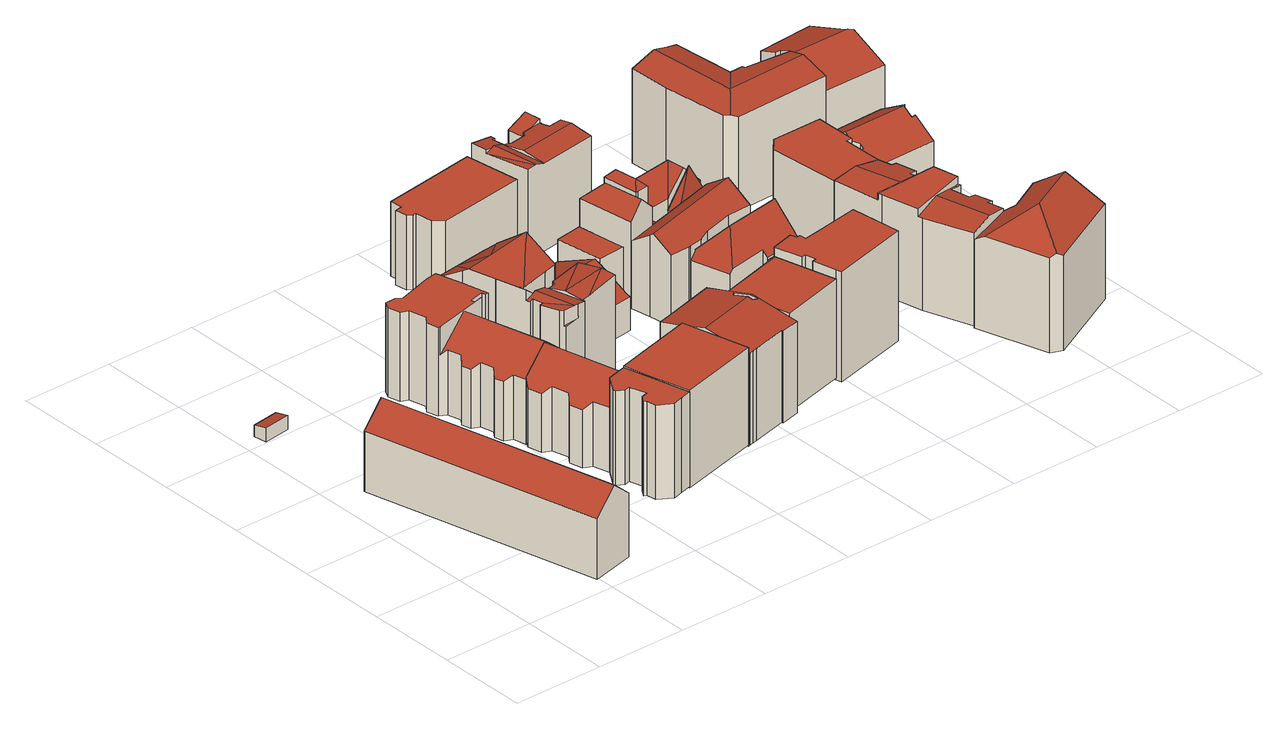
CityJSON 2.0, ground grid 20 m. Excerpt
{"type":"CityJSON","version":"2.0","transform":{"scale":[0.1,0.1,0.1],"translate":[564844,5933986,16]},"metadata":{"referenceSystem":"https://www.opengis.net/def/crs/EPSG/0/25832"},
"CityObjects":{
"building1":{"type":"Building","attributes":{"Gemeindeschluessel":"02100106","Geometrietyp2DReferenz":"3000","function":"31001_1010","roofType":"3100","measuredHeight":17.67,"storeysAboveGround":4},"address":[{"country":"Germany","locality":"Hamburg","thoroughfareNumber":"2b","thoroughfareName":"Neuer Steinweg","postcode":"20459"}],"geometry":[{"type":"Solid","lod":"2","boundaries":[[[[0,1,2,3,4]],[[5,6,7,8,9,10,11,12,13,14,15,16,1,0]],[[3,2,17,18]],[[4,3,18,19]],[[16,15,20,21]],[[15,14,22,20]],[[14,13,23,22]],[[13,12,24,23]],[[12,11,25,24]],[[11,10,26,25]],[[10,9,27,26]],[[9,8,28,27]],[[8,7,29,28]],[[7,6,30,29]],[[6,5,31,30]],[[5,0,4,19,31]],[[2,1,16,21,17]],[[21,20,22,23,24,25,26,27,28,29,30,31,19,18,17]]]],"semantics":{"surfaces":[{"type":"RoofSurface"},{"type":"WallSurface"},{"type":"GroundSurface"}],"values":[[0,0,1,1,1,1,1,1,1,1,1,1,1,1,1,1,1,2]]}}]},
"building2":{"type":"Building","attributes":{"Gemeindeschluessel":"02100106","Geometrietyp2DReferenz":"3000","function":"31001_3060","roofType":"2100","measuredHeight":2.96,"storeysAboveGround":1},"address":[{"country":"Germany","locality":"Hamburg","thoroughfareName":"Markusstraße","postcode":"20355"}],"geometry":[{"type":"Solid","lod":"2","boundaries":[[[[32,33,34,35]],[[36,37,38,39]],[[34,33,36,39]],[[33,32,37,36]],[[32,35,38,37]],[[35,34,39,38]]]],"semantics":{"surfaces":[{"type":"RoofSurface"},{"type":"GroundSurface"},{"type":"WallSurface"}],"values":[[0,1,2,2,2,2]]}}]},
"building3":{"type":"Building","attributes":{"Gemeindeschluessel":"02100106","Geometrietyp2DReferenz":"3000","function":"31001_1010","roofType":"1000","measuredHeight":20.44,"storeysAboveGround":7},"address":[{"country":"Germany","locality":"Hamburg","thoroughfareNumber":"17","thoroughfareName":"Markusstraße","postcode":"20459"}],"geometry":[{"type":"Solid","lod":"2","boundaries":[[[[40,41,42,43]],[[44,45,46,47]],[[48,49,50,51]],[[52,53,54,55]],[[53,56,57,54]],[[56,58,59,57]],[[58,60,61,59]],[[62,63,64,65]],[[44,49,48,66,60,58,56,53,52,67,41,40,63,62,45]],[[51,50,47,46,65,64,43,42,68,55,54,57,59,61,69]],[[61,60,66,69]],[[68,67,52,55]],[[69,66,48,51]],[[46,45,62,65]],[[50,49,44,47]],[[42,41,67,68]],[[64,63,40,43]]]],"semantics":{"surfaces":[{"type":"WallSurface"},{"type":"RoofSurface"},{"type":"GroundSurface"}],"values":[[0,0,0,0,0,0,0,0,1,2,0,0,0,0,0,0,0]]}}]},
"building4":{"type":"Building","attributes":{"Gemeindeschluessel":"02100106","Geometrietyp2DReferenz":"3000","function":"31001_1010","roofType":"3100","measuredHeight":18.59,"storeysAboveGround":4},"address":[{"country":"Germany","locality":"Hamburg","thoroughfareNumber":"15","thoroughfareName":"Markusstraße","postcode":"20355"}],"geometry":[{"type":"Solid","lod":"2","boundaries":[[[[70,71,72,73,74,75,76,77,78,79,80]],[[81,82,83,84,70,80]],[[72,71,85,86]],[[79,78,87,88]],[[78,77,89,87]],[[77,76,90,89]],[[76,75,91,90]],[[75,74,92,91]],[[74,73,93,92]],[[73,72,86,93]],[[84,83,94,95]],[[83,82,96,94]],[[82,81,97,96]],[[81,80,79,88,97]],[[71,70,84,95,85]],[[95,94,96,97,88,87,89,90,91,92,93,86,85]]]],"semantics":{"surfaces":[{"type":"RoofSurface"},{"type":"WallSurface"},{"type":"GroundSurface"}],"values":[[0,0,1,1,1,1,1,1,1,1,1,1,1,1,1,2]]}}]},
"building5":{"type":"Building","attributes":{"Gemeindeschluessel":"02100106","Geometrietyp2DReferenz":"3000","function":"31001_1010","roofType":"3100","measuredHeight":19.2,"storeysAboveGround":6},"address":[{"country":"Germany","locality":"Hamburg","thoroughfareNumber":"11","thoroughfareName":"Markusstraße","postcode":"20355"}],"geometry":[{"type":"Solid","lod":"2","boundaries":[[[[98,99,100,101,102,103,104,105,106,107,108,109,110,111,112,113,114,115,116,117]],[[118,119,120,121,122,123,124,125,126,127,128,129,130]],[[131,132,128,127]],[[133,134,135,136]],[[110,109,137,138]],[[109,108,139,137]],[[108,107,140,139]],[[107,106,141,140]],[[106,105,142,141]],[[105,104,143,142]],[[103,102,135,134]],[[101,100,144,145]],[[100,99,146,144]],[[99,98,147,146]],[[115,114,148,149]],[[114,113,150,148]],[[113,112,151,150]],[[112,111,152,151]],[[111,110,138,152]],[[126,125,153,154]],[[125,124,155,153]],[[124,123,156,155]],[[123,122,157,156]],[[122,121,158,157]],[[121,120,159,158]],[[120,119,160,159]],[[119,118,161,160]],[[118,130,162,161]],[[133,136,163,164]],[[153,155,156,157,158,159,160,161,162,149,148,150,151,152,138,137,139,140,141,142,143,164,163,145,144,146,147,165,154]],[[165,131,127,126,154]],[[162,130,129,116,115,149]],[[116,129,128,132,117]],[[147,98,117,132,131,165]],[[163,136,135,102,101,145]],[[143,104,103,134,133,164]]]],"semantics":{"surfaces":[{"type":"RoofSurface"},{"type":"WallSurface"},{"type":"GroundSurface"}],"values":[[0,0,0,0,1,1,1,1,1,1,1,1,1,1,1,1,1,1,1,1,1,1,1,1,1,1,1,1,1,2,1,1,1,1,1,1]]}}]},
"building6":{"type":"Building","attributes":{"Gemeindeschluessel":"02100106","Geometrietyp2DReferenz":"3000","function":"31001_2010","roofType":"1000","measuredHeight":21.01,"storeysAboveGround":7},"address":[{"country":"Germany","locality":"Hamburg","thoroughfareNumber":"24","thoroughfareName":"Großneumarkt","postcode":"20459"}],"geometry":[{"type":"Solid","lod":"2","boundaries":[[[[166,167,168,169,170]],[[171,172,173,174,175]],[[167,166,171,175]],[[166,170,172,171]],[[169,168,174,173]],[[172,170,169,173]],[[174,168,167,175]]]],"semantics":{"surfaces":[{"type":"RoofSurface"},{"type":"GroundSurface"},{"type":"WallSurface"}],"values":[[0,1,2,2,2,2,2]]}}]},
"building7":{"type":"Building","attributes":{"Gemeindeschluessel":"02100106","Geometrietyp2DReferenz":"3000","function":"31001_1130","roofType":"3100","measuredHeight":23.16,"storeysAboveGround":5},"address":[{"country":"Germany","locality":"Hamburg","thoroughfareNumber":"9a","thoroughfareName":"Markusstraße","postcode":"20355"}],"geometry":[{"type":"Solid","lod":"2","boundaries":[[[[176,177,178,179]],[[180,181,177,176,182]],[[183,184,185,186,187,188,189,190]],[[183,190,191]],[[192,186,185,193,194,195]],[[196,197,181,180]],[[198,196,180,199]],[[200,201,187,186,202,203,204]],[[205,206,199,207,208]],[[209,210,211,212,213]],[[214,209,213,215]],[[216,217,218,215,213,203]],[[215,218,219]],[[220,221,222]],[[179,178,223,224]],[[225,226,227,228]],[[229,189,188]],[[194,193,230,231]],[[195,194,231,232]],[[196,198,233,234]],[[206,205,235,236]],[[205,208,237,235]],[[211,210,238,239]],[[217,216,240,241]],[[191,190,189,229,225,228,242]],[[226,243,182,176,179,224,227]],[[240,244,232,231,230,245,242,228,227,224,223,246,234,233,236,235,237,247,248,249,250,251,239,238,252,253,241]],[[223,178,177,181,197,246]],[[233,198,199,206,236]],[[240,216,203,202,221,220,244]],[[252,214,215,219,253]],[[253,219,218,217,241]],[[203,213,212,204]],[[238,210,209,214,252]],[[251,200,204,212,211,239]],[[237,208,207,254,247]],[[246,197,196,234]],[[244,220,222,192,195,232]],[[221,202,186,192,222]],[[245,184,183,191,242]],[[230,193,185,184,245]],[[187,201,255,188]],[[250,256,255,201,200,251]],[[250,249,257,256]],[[248,258,259,257,249]],[[248,247,254,258]],[[257,259,243,226,225,229,188,255,256]],[[254,207,199,180,182,243,259,258]]]],"semantics":{"surfaces":[{"type":"RoofSurface"},{"type":"WallSurface"},{"type":"GroundSurface"}],"values":[[0,0,0,0,0,0,0,0,0,0,0,0,0,0,1,1,1,1,1,1,1,1,1,1,1,1,2,1,1,1,1,1,1,1,1,1,1,1,1,1,1,1,1,1,1,1,0,0]]}}]},
"building8":{"type":"Building","attributes":{"Gemeindeschluessel":"02100106","Geometrietyp2DReferenz":"3000","function":"31001_1120","roofType":"3100","measuredHeight":22.07,"storeysAboveGround":6},"address":[{"country":"Germany","locality":"Hamburg","thoroughfareNumber":"22","thoroughfareName":"Großneumarkt","postcode":"20459"}],"geometry":[{"type":"Solid","lod":"2","boundaries":[[[[260,261,262,263,264,265,266,267,268,269,270,271]],[[272,273,274,275,276,277,278,265,264,279,280,261,260,281]],[[263,262,282,283]],[[280,279,284,285]],[[277,276,286,287]],[[276,275,288,286]],[[275,274,289,288]],[[274,273,290,289]],[[273,272,291,290]],[[272,281,292,291]],[[265,278,277,287,293,294,295,296,267,266]],[[269,268,267,296,297,298,299,270]],[[300,292,281,260,271,270,299,301]],[[280,285,302,282,262,261]],[[284,279,264,263,283,303]],[[288,289,290,291,292,300,301,299,298,297,296,295,294,293,287,286],[283,282,302,285,284,303]]]],"semantics":{"surfaces":[{"type":"RoofSurface"},{"type":"WallSurface"},{"type":"GroundSurface"}],"values":[[0,0,1,1,1,1,1,1,1,1,1,1,1,1,1,2]]}}]},
"building9":{"type":"Building","attributes":{"Gemeindeschluessel":"02100106","Geometrietyp2DReferenz":"3000","function":"31001_2100","roofType":"3100","measuredHeight":11.46,"storeysAboveGround":3},"address":[{"country":"Germany","locality":"Hamburg","thoroughfareNumber":"7","thoroughfareName":"Markusstraße","postcode":"20355"}],"geometry":[{"type":"Solid","lod":"2","boundaries":[[[[304,305,306,307]],[[308,309,310,311]],[[310,312,313,307,306,314,311]],[[308,315,305,304,316,317,309]],[[313,312,318,319]],[[317,318,312,310,309]],[[304,307,313,319,316]],[[308,311,314,315]],[[315,314,306,305]],[[318,317,316,319]]]],"semantics":{"surfaces":[{"type":"WallSurface"},{"type":"GroundSurface"},{"type":"RoofSurface"}],"values":[[0,0,1,2,0,0,0,0,0,2]]}}]},
"building10":{"type":"Building","attributes":{"Gemeindeschluessel":"02100106","Geometrietyp2DReferenz":"3000","function":"31001_2010","roofType":"1000","measuredHeight":21.31,"storeysAboveGround":7},"address":[{"country":"Germany","locality":"Hamburg","thoroughfareNumber":"20","thoroughfareName":"Großneumarkt","postcode":"20459"}],"geometry":[{"type":"Solid","lod":"2","boundaries":[[[[320,321,322,323]],[[324,266,325,326]],[[320,323,324,326]],[[322,321,325,266]],[[320,326,325,321]],[[322,266,324,323]]]],"semantics":{"surfaces":[{"type":"WallSurface"},{"type":"GroundSurface"},{"type":"RoofSurface"}],"values":[[0,0,0,0,1,2]]}}]},
"building11":{"type":"Building","attributes":{"Gemeindeschluessel":"02100106","Geometrietyp2DReferenz":"3000","function":"31001_1010","roofType":"1000","measuredHeight":16.03,"storeysAboveGround":4},"address":[{"country":"Germany","locality":"Hamburg","thoroughfareNumber":"6","thoroughfareName":"Markusstraße","postcode":"20355"}],"geometry":[{"type":"Solid","lod":"2","boundaries":[[[[327,328,329,330]],[[331,327,330,332]],[[333,334,331,332]],[[335,334,333,336]],[[337,335,336,338]],[[339,340,337,338]],[[339,341,342,340]],[[341,343,344,342]],[[344,343,345,346]],[[347,346,345,348]],[[347,348,329,328]],[[336,333,332,330,329,348,345,343,341,339,338]],[[331,334,335,337,340,342,344,346,347,328,327]]]],"semantics":{"surfaces":[{"type":"WallSurface"},{"type":"GroundSurface"},{"type":"RoofSurface"}],"values":[[0,0,0,0,0,0,0,0,0,0,0,1,2]]}}]},
"building12":{"type":"Building","attributes":{"Gemeindeschluessel":"02100106","Geometrietyp2DReferenz":"3000","function":"31001_1010","roofType":"1000","measuredHeight":12.09,"storeysAboveGround":3},"address":[{"country":"Germany","locality":"Hamburg","thoroughfareNumber":"5","thoroughfareName":"Markusstraße","postcode":"20355"}],"geometry":[{"type":"Solid","lod":"2","boundaries":[[[[349,350,351,352]],[[353,350,349,354,355]],[[356,352,351,357,358]],[[358,355,354,356]],[[357,353,355,358]],[[351,350,353,357]],[[356,354,349,352]]]],"semantics":{"surfaces":[{"type":"WallSurface"},{"type":"RoofSurface"},{"type":"GroundSurface"}],"values":[[0,1,2,0,0,0,0]]}}]},
"building13":{"type":"Building","attributes":{"Gemeindeschluessel":"02100106","Geometrietyp2DReferenz":"3000","function":"31001_2310","roofType":"3200","measuredHeight":21.68,"storeysAboveGround":4},"address":[{"country":"Germany","locality":"Hamburg","thoroughfareNumber":"3","thoroughfareName":"Markusstraße","postcode":"20355"}],"geometry":[{"type":"Solid","lod":"2","boundaries":[[[[359,360,361]],[[362,363,364,365]],[[363,362,360,359,366]],[[365,364,367,368,369]],[[362,365,369,360]],[[364,363,366,367]],[[366,359,361,368,367]],[[369,368,361,360]]]],"semantics":{"surfaces":[{"type":"RoofSurface"},{"type":"GroundSurface"},{"type":"WallSurface"}],"values":[[0,1,2,2,2,2,0,0]]}}]},
"building14":{"type":"Building","attributes":{"Gemeindeschluessel":"02100106","Geometrietyp2DReferenz":"3000","function":"31001_1010","roofType":"1000","measuredHeight":23.84,"storeysAboveGround":5},"address":[{"country":"Germany","locality":"Hamburg","thoroughfareNumber":"16","thoroughfareName":"Großneumarkt","postcode":"20459"}],"geometry":[{"type":"Solid","lod":"2","boundaries":[[[[370,371,372,373]],[[374,375,376,377]],[[375,378,379,376]],[[378,380,381,379]],[[380,382,383,381]],[[382,384,385,383]],[[384,386,387,385]],[[388,389,390,391]],[[389,392,393,390]],[[392,394,395,393]],[[396,388,391,397]],[[384,382,380,378,375,374,398,371,370,394,392,389,388,396,386]],[[391,390,393,395,373,372,399,377,376,379,381,383,385,387,397]],[[387,386,396,397]],[[399,398,374,377]],[[372,371,398,399]],[[395,394,370,373]]]],"semantics":{"surfaces":[{"type":"WallSurface"},{"type":"RoofSurface"},{"type":"GroundSurface"}],"values":[[0,0,0,0,0,0,0,0,0,0,0,1,2,0,0,0,0]]}}]},
"building15":{"type":"Building","attributes":{"Gemeindeschluessel":"02100106","Geometrietyp2DReferenz":"3000","function":"31001_1120","roofType":"3100","measuredHeight":18.19,"storeysAboveGround":4},"address":[{"country":"Germany","locality":"Hamburg","thoroughfareNumber":"8","thoroughfareName":"Thielbek","postcode":"20355"}],"geometry":[{"type":"Solid","lod":"2","boundaries":[[[[400,401,402,403,404]],[[400,404,405,406]],[[407,408,409,410]],[[408,411,412,409]],[[411,413,414,412]],[[413,415,416,414]],[[415,417,418,416]],[[409,412,414,416,418,406,405,419,420,410]],[[405,404,403,419]],[[420,419,403,402,421]],[[410,420,421,407]],[[418,417,401,400,406]],[[421,402,401,417,415,413,411,408,407]]]],"semantics":{"surfaces":[{"type":"RoofSurface"},{"type":"WallSurface"},{"type":"GroundSurface"}],"values":[[0,1,1,1,1,1,1,2,1,1,1,1,0]]}}]},
"building16":{"type":"Building","attributes":{"Gemeindeschluessel":"02100106","Geometrietyp2DReferenz":"3000","function":"31001_1120","roofType":"3200","measuredHeight":18.29,"storeysAboveGround":4},"address":[{"country":"Germany","locality":"Hamburg","thoroughfareNumber":"10","thoroughfareName":"Thielbek","postcode":"20355"}],"geometry":[{"type":"Solid","lod":"2","boundaries":[[[[422,423,424,425,426,427,428]],[[429,430,409,412]],[[424,423,431,432]],[[423,422,433,431]],[[422,428,434,433]],[[435,436,420,410]],[[414,412,409,410,420,432,431,433,434,437]],[[429,412,414,438,439]],[[424,432,420,436,425]],[[410,409,430,435]],[[414,437,440,438]],[[434,428,427,440,437]],[[430,429,439,426,425,436,435]],[[440,427,426,439,438]]]],"semantics":{"surfaces":[{"type":"RoofSurface"},{"type":"WallSurface"},{"type":"GroundSurface"}],"values":[[0,1,1,1,1,1,2,1,1,1,1,1,0,0]]}}]},
"building17":{"type":"Building","attributes":{"Gemeindeschluessel":"02100106","Geometrietyp2DReferenz":"3000","function":"31001_1100","roofType":"3100","measuredHeight":19.76,"storeysAboveGround":6},"address":[{"country":"Germany","locality":"Hamburg","thoroughfareNumber":"4","thoroughfareName":"Markusstraße","postcode":"20355"}],"geometry":[{"type":"Solid","lod":"2","boundaries":[[[[441,442,443,444,445,446]],[[441,446,447]],[[448,443,442,449,450]],[[451,452,453,454,455]],[[456,445,444]],[[457,458,459,460]],[[461,452,451]],[[462,463,464,465]],[[463,466,467,464]],[[453,452,468]],[[469,470,471,472]],[[470,473,474,471]],[[447,446,445,456,475,476,477]],[[478,449,442,441,447,477,479]],[[471,474,480,481,460,459,482,483,465,464,467,484,479,477,476,472]],[[485,466,463,462,468,452,461,458,457,486,450,487,488]],[[487,449,478,488]],[[450,480,474,473,448]],[[484,485,488,478,479]],[[482,455,454,483]],[[485,484,467,466]],[[483,454,453,468,462,465]],[[459,458,461,451,455,482]],[[449,487,450]],[[457,460,481,486]],[[480,450,486,481]],[[443,448,444]],[[472,476,475,469]],[[475,456,444,448,473,470,469]]]],"semantics":{"surfaces":[{"type":"RoofSurface"},{"type":"WallSurface"},{"type":"GroundSurface"}],"values":[[0,0,0,0,1,1,1,1,1,1,1,1,1,1,2,0,0,1,1,1,1,1,1,1,1,1,1,1,0]]}}]},
"building18":{"type":"Building","attributes":{"Gemeindeschluessel":"02100106","Geometrietyp2DReferenz":"3000","function":"31001_1120","roofType":"3100","measuredHeight":16.42,"storeysAboveGround":4},"address":[{"country":"Germany","locality":"Hamburg","thoroughfareNumber":"15","thoroughfareName":"Thielbek","postcode":"20355"}],"geometry":[{"type":"Solid","lod":"2","boundaries":[[[[489,490,491,492,493,494]],[[495,496,491,490]],[[493,492,497,498]],[[489,494,499,372]],[[494,493,498,499]],[[496,495,399,500]],[[495,490,489,372,399]],[[492,491,496,500,497]],[[500,399,372,499,498,497]]]],"semantics":{"surfaces":[{"type":"RoofSurface"},{"type":"WallSurface"},{"type":"GroundSurface"}],"values":[[0,0,1,1,1,1,1,1,2]]}}]},
"building19":{"type":"Building","attributes":{"Gemeindeschluessel":"02100106","Geometrietyp2DReferenz":"3000","function":"31001_1120","roofType":"2100","measuredHeight":14.56,"storeysAboveGround":4},"address":[{"country":"Germany","locality":"Hamburg","thoroughfareNumber":"14","thoroughfareName":"Thielbek","postcode":"20355"}],"geometry":[{"type":"Solid","lod":"2","boundaries":[[[[501,502,503]],[[503,502,504]],[[505,506,507,508,509,510]],[[511,512,513,514]],[[511,514,515]],[[502,501,516,517]],[[504,502,517,518]],[[507,506,514,513]],[[510,509,501,503]],[[519,518,517,516,520,500,497]],[[519,505,510,503,504,518]],[[497,515,514,506,505,519]],[[500,512,511,515,497]],[[520,508,507,513,512,500]],[[516,501,509,508,520]]]],"semantics":{"surfaces":[{"type":"RoofSurface"},{"type":"WallSurface"},{"type":"GroundSurface"}],"values":[[0,0,0,0,0,1,1,1,1,2,1,1,1,1,1]]}}]},
"building20":{"type":"Building","attributes":{"Gemeindeschluessel":"02100106","Geometrietyp2DReferenz":"3000","function":"31001_2010","roofType":"3100","measuredHeight":21.68,"storeysAboveGround":4},"address":[{"country":"Germany","locality":"Hamburg","thoroughfareNumber":"6","thoroughfareName":"Thielbek","postcode":"20355"}],"geometry":[{"type":"Solid","lod":"2","boundaries":[[[[521,522,523]],[[524,523,522,525]],[[526,527,524,525,528]],[[529,530,531,532]],[[521,523,524,527,533]],[[534,535,536]],[[537,538,539,540,541]],[[542,538,537,543]],[[538,542,544]],[[545,546,535,534]],[[547,539,538,544]],[[525,522,548,549]],[[526,528,531,530]],[[528,525,549,550]],[[529,532,551,552]],[[553,548,522,521,533,554,546]],[[555,556,552,551,550,549,548,553,557,558]],[[527,556,555,536,559]],[[558,543,537,541,536,555]],[[553,546,545,540,539,547,557]],[[557,547,544,542,543,558]],[[540,545,534,536,541]],[[527,559,560,554,533]],[[551,532,531,528,550]],[[556,527,526,530,529,552]],[[559,536,535,560]],[[535,546,554,560]]]],"semantics":{"surfaces":[{"type":"RoofSurface"},{"type":"WallSurface"},{"type":"GroundSurface"}],"values":[[0,0,0,0,0,0,0,0,0,0,0,1,1,1,1,1,2,1,1,1,1,1,1,1,1,0,0]]}}]},
"building21":{"type":"Building","attributes":{"Gemeindeschluessel":"02100107","Geometrietyp2DReferenz":"3000","function":"31001_1010","roofType":"3100","measuredHeight":21.57,"storeysAboveGround":6},"address":[{"country":"Germany","locality":"Hamburg","thoroughfareNumber":"1","thoroughfareName":"Thielbek","postcode":"20459"}],"geometry":[{"type":"Solid","lod":"2","boundaries":[[[[561,562,563,564]],[[565,566,567,568,569]],[[570,571,572,573,574,575,576,577,567,566]],[[578,579,580,581]],[[582,583,577,576]],[[565,569,584,585]],[[586,587,588,589]],[[590,591,592,593]],[[575,574,594,595]],[[574,573,596,594]],[[573,572,597,596]],[[572,571,598,597]],[[571,570,599,598]],[[600,601,602,603]],[[584,604,605,589,588,603,602,593,592,606,607,595,594,596,597,598,599,585]],[[578,581,561,564,608,609]],[[568,567,577,583,610,611]],[[606,579,578,609,610,583,582,607]],[[607,582,576,575,595]],[[592,591,580,579,606]],[[593,602,601,590]],[[603,588,587,600]],[[599,570,566,565,585]],[[584,569,568,611,612,604]],[[604,612,608,564,563,605]],[[605,563,562,586,589]],[[587,586,562,561,581,580,591,590,601,600]],[[610,609,608,612,611]]]],"semantics":{"surfaces":[{"type":"RoofSurface"},{"type":"WallSurface"},{"type":"GroundSurface"}],"values":[[0,0,0,0,0,1,1,1,1,1,1,1,1,1,2,1,1,1,1,1,1,1,1,1,1,1,0,0]]}}]},
"building22":{"type":"Building","attributes":{"Gemeindeschluessel":"02100107","Geometrietyp2DReferenz":"3000","function":"31001_1120","roofType":"1000","measuredHeight":19.97,"storeysAboveGround":5},"address":[{"country":"Germany","locality":"Hamburg","thoroughfareNumber":"3","thoroughfareName":"Thielbek","postcode":"20355"}],"geometry":[{"type":"Solid","lod":"2","boundaries":[[[[613,614,615,616]],[[614,617,618,615]],[[617,619,620,618]],[[619,621,622,620]],[[621,623,589,622]],[[623,621,619,617,614,613,624,625]],[[626,616,615,618,620,622,589,605]],[[605,625,624,626]],[[589,623,625,605]],[[626,624,613,616]]]],"semantics":{"surfaces":[{"type":"WallSurface"},{"type":"RoofSurface"},{"type":"GroundSurface"}],"values":[[0,0,0,0,0,1,2,0,0,0]]}}]},
"building23":{"type":"Building","attributes":{"Gemeindeschluessel":"02100107","Geometrietyp2DReferenz":"3000","function":"31001_1010","roofType":"3200","measuredHeight":25.71,"storeysAboveGround":5},"address":[{"country":"Germany","locality":"Hamburg","thoroughfareNumber":"42","thoroughfareName":"Wexstraße","postcode":"20459"}],"geometry":[{"type":"Solid","lod":"2","boundaries":[[[[627,628,629,630]],[[631,632,633,634]],[[632,635,636,633]],[[637,638,639,640]],[[641,640,639,634,633,636,642,643]],[[642,636,635,644,645]],[[640,641,630,629,637]],[[643,642,645,646]],[[643,646,627,630,641]],[[634,639,638,631]],[[645,644,628,627,646]],[[638,637,629,628,644,635,632,631]]]],"semantics":{"surfaces":[{"type":"RoofSurface"},{"type":"WallSurface"},{"type":"GroundSurface"}],"values":[[0,1,1,1,2,1,1,1,1,1,0,0]]}}]},
"building24":{"type":"Building","attributes":{"Gemeindeschluessel":"02100107","Geometrietyp2DReferenz":"3000","function":"31001_1120","roofType":"3100","measuredHeight":21.98,"storeysAboveGround":6},"address":[{"country":"Germany","locality":"Hamburg","thoroughfareNumber":"2","thoroughfareName":"Kohlhöfen","postcode":"20355"}],"geometry":[{"type":"Solid","lod":"2","boundaries":[[[[647,648,649]],[[650,648,647]],[[651,652,653]],[[654,655,656,657]],[[658,659,660,661]],[[648,650,662,663]],[[664,665,647,649]],[[666,667,668,669]],[[650,647,665,666,669,662]],[[670,671,672,673]],[[674,657,656,661,660,675,663,662,669,668,673,672,676]],[[677,678,679,680,655,654,681]],[[678,671,670,682,679]],[[659,658,680,679,664,683]],[[682,667,666,665,664,679]],[[668,667,682,670,673]],[[675,651,653,648,663]],[[664,649,648,653,652,683]],[[660,659,683,652,651,675]],[[672,671,678,677,676]],[[681,674,676,677]],[[654,657,674,681]],[[656,655,680,658,661]]]],"semantics":{"surfaces":[{"type":"RoofSurface"},{"type":"WallSurface"},{"type":"GroundSurface"}],"values":[[0,0,0,1,1,1,1,1,1,1,2,0,0,0,0,1,1,1,1,1,1,1,1]]}}]},
"building25":{"type":"Building","attributes":{"Gemeindeschluessel":"02100107","Geometrietyp2DReferenz":"3000","function":"31001_1010","roofType":"3100","measuredHeight":20.98,"storeysAboveGround":5},"address":[{"country":"Germany","locality":"Hamburg","thoroughfareNumber":"27","thoroughfareName":"Brüderstraße","postcode":"20355"}],"geometry":[{"type":"Solid","lod":"2","boundaries":[[[[684,685,686,687,688,689,690,691,692,693]],[[694,695,696,697]],[[695,698,699,696]],[[684,693,700,701]],[[692,691,702,703]],[[691,690,704,702]],[[690,689,705,704]],[[689,688,706,705]],[[688,687,707,706]],[[697,696,699,701,700,703,702,704,705,706,707,708]],[[708,707,687,686,709]],[[700,693,692,703]],[[699,698,685,684,701]],[[697,708,709,694]],[[709,686,685,698,695,694]]]],"semantics":{"surfaces":[{"type":"RoofSurface"},{"type":"WallSurface"},{"type":"GroundSurface"}],"values":[[0,1,1,1,1,1,1,1,1,2,1,1,1,1,0]]}}]},
"building26":{"type":"Building","attributes":{"Gemeindeschluessel":"02100107","Geometrietyp2DReferenz":"3000","function":"31001_1120","roofType":"3100","measuredHeight":20.96,"storeysAboveGround":5},"address":[{"country":"Germany","locality":"Hamburg","thoroughfareNumber":"20","thoroughfareName":"Brüderstraße","postcode":"20355"}],"geometry":[{"type":"Solid","lod":"2","boundaries":[[[[710,711,712,713,714]],[[715,716,717,718]],[[719,720,721,722]],[[720,723,724,721]],[[723,715,718,724]],[[711,710,725,726]],[[710,714,727,725]],[[728,729,730,731]],[[721,724,718,717,731,730,732,726,725,727,722]],[[722,727,714,713,719]],[[732,733,712,711,726]],[[732,730,729,733]],[[731,717,716,728]],[[716,715,723,720,719,713,712,733,729,728]]]],"semantics":{"surfaces":[{"type":"RoofSurface"},{"type":"WallSurface"},{"type":"GroundSurface"}],"values":[[0,1,1,1,1,1,1,1,2,1,1,1,1,0]]}}]}
},
"vertices":[
[223,20,207],[95,534,207],[47,522,165],[43,521,161],[170,7,161],[266,31,168],[265,37,168],[241,132,168],[250,134,161],[241,172,161],[232,169,169],[174,402,169],[182,404,162],[173,441,162],[164,439,169],[138,544,169],[134,543,173],[47,522,30],[43,521,30],[170,7,30],[138,544,30],[134,543,30],[164,439,30],[173,441,30],[182,404,30],[174,402,30],[232,169,30],[241,172,30],[250,134,30],[241,132,30],[265,37,30],[266,31,30],
[72,774,65],[68,803,59],[9,795,59],[13,766,65],[68,803,35],[72,774,35],[13,766,35],[9,795,35],
[430,278,237],[472,289,237],[472,289,33],[430,278,33],[435,229,237],[423,226,237],[423,226,33],[435,229,33],[432,188,237],[446,192,237],[446,192,33],[432,188,33],[509,144,237],[484,137,237],[484,137,33],[509,144,33],[462,131,237],[462,131,33],[431,149,237],[431,149,33],[428,170,237],[428,170,33],[408,235,237],[406,241,237],[406,241,33],[408,235,33],[423,173,237],[485,238,237],[485,238,33],[423,173,33],
[438,475,218],[384,462,171],[373,444,158],[380,413,158],[398,405,171],[407,368,171],[395,351,158],[402,322,158],[420,314,171],[430,278,172],[483,291,218],[536,305,172],[549,324,158],[534,334,168],[497,490,168],[384,462,32],[373,444,32],[420,314,32],[430,278,32],[402,322,32],[395,351,32],[407,368,32],[398,405,32],[380,413,32],[534,334,32],[497,490,32],[549,324,32],[536,305,32],
[453,672,217],[434,667,217],[432,676,217],[464,684,217],[466,675,217],[473,676,217],[459,734,217],[443,791,217],[418,787,217],[342,764,217],[330,772,217],[306,771,217],[298,754,217],[304,728,217],[320,721,217],[329,683,217],[318,668,217],[324,643,217],[328,641,217],[453,671,217],[348,606,165],[337,591,153],[342,570,153],[359,563,165],[366,534,165],[355,518,153],[360,498,153],[377,490,165],[384,462,165],[444,477,216],[399,658,216],[328,641,156],[341,635,165],[497,490,171],[453,671,171],[473,675,154],[473,676,153],[466,675,159],[466,673,159],[306,771,25],[298,754,25],[330,772,25],[342,764,25],[418,787,25],[443,791,25],[459,734,25],[432,676,25],[464,684,25],[434,667,25],[453,672,25],[318,668,25],[324,643,25],[329,683,25],[320,721,25],[304,728,25],[377,490,25],[384,462,25],[360,498,25],[355,518,25],[366,534,25],[359,563,25],[342,570,25],[337,591,25],[348,606,25],[341,635,25],[466,673,25],[473,675,25],[497,490,25],
[690,190,240],[653,335,240],[472,289,240],[485,238,240],[509,144,240],[690,190,30],[509,144,30],[485,238,30],[472,289,30],[653,335,30],
[463,718,253],[502,800,206],[443,791,207],[459,734,243],[522,728,254],[504,800,206],[463,717,254],[498,586,230],[506,588,232],[511,566,232],[545,515,237],[523,601,237],[516,599,235],[495,594,230],[496,589,230],[497,585,230],[516,512,237],[511,565,232],[503,563,232],[513,521,236],[606,811,207],[576,810,205],[610,812,207],[626,748,254],[554,598,230],[551,608,230],[555,516,235],[575,522,230],[555,599,230],[639,683,208],[642,684,208],[546,659,208],[611,676,208],[654,634,230],[576,614,230],[573,603,231],[555,599,231],[564,564,237],[655,634,230],[668,584,237],[577,523,230],[576,527,231],[593,531,231],[676,553,233],[517,506,205],[555,516,205],[516,512,205],[443,791,22],[459,734,22],[478,660,253],[477,659,253],[477,659,22],[478,660,22],[495,594,253],[511,565,22],[503,563,22],[513,521,22],[610,812,22],[606,811,22],[639,683,22],[642,684,22],[611,676,22],[576,614,22],[573,603,22],[577,523,22],[576,527,22],[497,585,22],[463,715,253],[517,506,22],[506,588,22],[576,810,22],[544,659,22],[537,662,22],[533,653,22],[542,649,22],[554,598,22],[655,634,22],[676,553,22],[544,659,208],[551,608,206],[542,649,206],[533,653,212],[537,662,211],[535,659,208],
[666,285,247],[798,319,247],[790,352,239],[796,358,238],[806,321,247],[810,322,247],[797,373,235],[785,421,224],[667,390,224],[646,385,224],[641,384,224],[653,335,235],[696,192,225],[705,194,225],[716,197,225],[792,216,225],[793,213,224],[835,223,224],[831,239,228],[810,306,244],[800,308,245],[690,190,225],[790,352,26],[796,358,26],[810,306,26],[800,308,26],[793,213,26],[835,223,26],[792,216,26],[716,197,26],[705,194,26],[696,192,26],[690,190,26],[831,239,26],[810,322,26],[797,373,26],[785,421,26],[667,390,26],[646,385,26],[641,384,26],[666,285,26],[653,335,26],[798,319,26],[806,321,26],
[789,730,129],[794,661,96],[794,661,20],[789,730,20],[659,635,92],[655,634,92],[655,634,20],[659,635,20],[610,812,20],[774,833,20],[795,651,20],[795,651,92],[787,743,135],[632,723,135],[610,812,92],[774,833,92],
[975,276,22],[940,410,22],[940,410,235],[975,276,235],[831,239,235],[797,373,22],[831,239,22],
[573,1026,181],[569,1054,181],[569,1054,20],[573,1026,20],[583,1020,181],[583,1020,20],[590,1021,20],[590,1021,181],[596,982,181],[596,982,20],[615,965,181],[615,965,20],[810,992,20],[810,992,181],[794,1103,20],[794,1103,181],[792,1113,20],[792,1113,181],[582,1083,20],[582,1083,181],[585,1056,181],[585,1056,20],
[832,842,140],[833,841,140],[833,841,19],[832,842,19],[849,735,140],[774,833,140],[789,730,140],[774,833,19],[849,735,19],[789,730,19],
[900,850,201],[833,841,201],[871,812,234],[833,841,17],[901,851,17],[917,733,17],[851,715,17],[901,851,200],[917,733,201],[884,724,234],[851,715,201],
[1004,398,255],[1052,405,255],[1052,405,17],[1004,398,17],[1151,308,255],[978,264,255],[978,264,17],[1151,308,17],[975,276,255],[975,276,17],[962,328,255],[962,328,17],[971,330,255],[971,330,17],[965,353,255],[965,353,17],[956,351,255],[956,351,17],[940,412,255],[990,425,255],[990,425,17],[940,412,17],[995,412,255],[995,412,17],[1002,413,255],[1002,413,17],[940,410,255],[940,410,17],[1136,419,255],[1136,419,17],
[858,671,191],[859,662,198],[1094,725,198],[1087,779,161],[851,715,161],[851,715,16],[858,671,16],[1041,662,166],[975,644,166],[975,644,16],[1041,662,16],[952,634,163],[952,634,16],[920,627,164],[920,627,16],[916,626,164],[916,626,16],[866,619,169],[866,619,16],[1087,779,16],[1101,671,16],[1101,671,161],
[1032,540,136],[1118,552,135],[1116,565,149],[1110,611,199],[986,592,199],[945,536,147],[1030,551,148],[952,634,148],[975,644,142],[1118,552,16],[1116,565,16],[1032,540,16],[1030,551,16],[1041,662,134],[1101,671,134],[938,535,16],[920,627,133],[934,630,150],[938,535,139],
[835,968,214],[836,968,214],[821,1070,214],[814,1069,212],[799,1067,207],[800,1064,207],[814,965,214],[844,1073,206],[858,971,206],[844,1072,206],[899,1080,197],[924,1084,206],[944,1086,215],[940,1122,215],[894,1116,197],[799,1067,214],[893,1068,208],[899,1078,207],[899,1078,17],[893,1068,17],[899,1080,206],[945,1083,207],[944,1083,207],[944,1083,17],[945,1083,17],[947,1061,210],[947,1061,17],[944,1086,206],[846,1109,205],[847,1099,205],[847,1099,17],[846,1109,17],[840,1098,206],[840,1098,17],[794,1103,214],[794,1103,17],[814,965,17],[987,989,206],[987,989,17],[844,1072,17],[857,1063,17],[894,1116,17],[940,1122,17],[977,1065,17],[977,1065,210],[857,1063,208],[851,1022,214],[980,1039,214],
[1052,405,168],[1078,409,181],[1071,457,181],[1045,452,168],[1013,453,152],[1018,415,152],[1136,419,152],[1129,467,152],[1045,452,17],[1013,453,17],[1018,415,17],[1129,467,17],
[1032,540,63],[992,534,22],[1037,500,63],[998,494,22],[1038,500,162],[1038,499,162],[1123,511,162],[1118,552,131],[1032,540,131],[1037,500,162],[1128,467,120],[1129,467,120],[1123,511,157],[1038,499,157],[1045,452,120],[1032,540,17],[992,534,17],[998,494,17],[1038,500,17],[1118,552,17],
[931,855,216],[901,851,216],[918,838,232],[925,789,232],[912,772,216],[942,775,216],[942,776,216],[916,772,216],[946,747,146],[942,775,146],[916,772,146],[920,744,146],[932,855,216],[1041,789,210],[1036,829,210],[997,783,163],[997,783,139],[1043,777,220],[1085,795,139],[1085,795,138],[997,783,138],[1002,756,142],[1001,756,140],[1077,776,158],[1085,795,163],[1074,874,163],[1087,779,139],[901,851,15],[912,772,15],[916,772,15],[920,744,15],[946,747,15],[1074,874,15],[932,855,163],[997,783,15],[942,776,15],[1087,779,15],[1001,756,15],[942,776,163],[937,815,210],
[1302,473,221],[1275,576,221],[1222,574,211],[1240,471,210],[1300,267,211],[1350,282,222],[1320,399,222],[1260,380,209],[1262,369,209],[1395,296,212],[1387,331,212],[1399,333,210],[1390,370,209],[1373,367,213],[1364,408,213],[1383,412,209],[1382,418,209],[1379,476,209],[1376,487,209],[1365,485,209],[1367,475,209],[1392,414,209],[1391,421,209],[1262,369,10],[1300,267,10],[1332,578,211],[1339,549,211],[1339,549,10],[1332,578,10],[1344,501,212],[1348,481,212],[1348,481,10],[1344,501,10],[1373,367,10],[1364,408,10],[1390,370,10],[1399,333,10],[1387,331,10],[1395,296,10],[1352,551,208],[1362,505,209],[1362,505,10],[1352,551,10],[1242,461,10],[1222,574,10],[1376,487,10],[1392,414,10],[1240,471,225],[1379,476,225],[1391,421,225],[1260,380,225],[1242,461,225],
[1232,759,210],[1343,759,210],[1343,759,10],[1232,759,10],[1344,668,210],[1344,668,10],[1331,668,210],[1331,668,10],[1333,578,210],[1333,578,10],[1332,578,210],[1208,731,210],[1222,574,210],[1208,731,10],
[1362,105,217],[1404,205,262],[1307,245,210],[1350,110,210],[1411,278,222],[1485,317,222],[1485,317,5],[1411,278,5],[1497,294,238],[1497,294,5],[1300,267,196],[1395,296,207],[1395,296,5],[1300,267,5],[1350,110,5],[1551,190,5],[1375,100,5],[1514,261,262],[1551,190,210],[1375,100,210],
[1352,990,52],[1316,1058,55],[1322,989,55],[1346,1060,52],[1310,1127,52],[1309,1127,52],[1316,1058,52],[1191,1114,213],[1245,1119,228],[1245,1119,9],[1191,1114,9],[1283,1123,219],[1288,1124,218],[1288,1124,9],[1283,1123,9],[1346,1060,9],[1316,1058,9],[1322,989,212],[1352,990,212],[1352,982,214],[1447,965,219],[1447,965,9],[1352,982,9],[1448,865,212],[1232,858,212],[1232,858,9],[1448,865,9],[1196,1023,9],[1310,1127,9],[1212,879,9],[1212,879,213],[1221,869,215],[1266,923,229],[1249,1120,229],[1196,1023,212],[1447,928,229],[1309,1127,212],
[1485,664,202],[1485,687,216],[1344,685,216],[1344,668,205],[1356,658,199],[1356,648,193],[1345,648,193],[1345,611,170],[1496,614,170],[1495,665,202],[1493,761,171],[1494,695,211],[1494,695,6],[1493,761,6],[1485,695,211],[1485,695,6],[1495,665,6],[1485,664,6],[1345,611,6],[1496,614,6],[1345,648,6],[1356,648,6],[1356,658,6],[1344,668,6],[1343,759,6],[1343,759,170],
[1591,866,179],[1591,955,214],[1582,961,216],[1447,960,216],[1448,865,179],[1445,1004,199],[1445,1047,182],[1445,1047,7],[1445,1004,7],[1447,977,210],[1456,977,210],[1456,977,7],[1447,977,7],[1456,1004,199],[1456,1004,7],[1591,866,7],[1591,955,7],[1448,865,7],[1566,1062,177],[1576,1063,177],[1576,1063,7],[1566,1062,7],[1578,964,7],[1578,964,215]
]}
